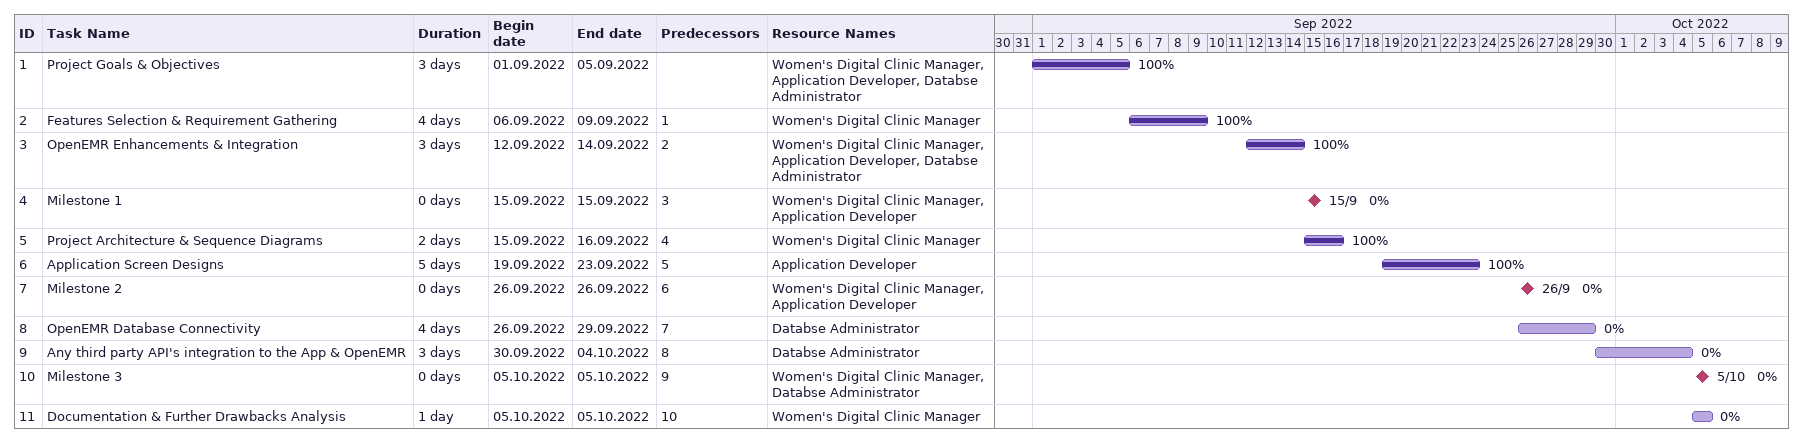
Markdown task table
| ID | Task | Duration | Start | Finish | Predecessors | Resources | % complete |
|---|---|---|---|---|---|---|---|
| 1 | Project Goals & Objectives | 3d | 2022-09-01 | 2022-09-05 |  | Women's Digital Clinic Manager, Application Developer, Databse Administrator | 100 |
| 2 | Features Selection & Requirement Gathering | 4d | 2022-09-06 | 2022-09-09 | 1 | Women's Digital Clinic Manager | 100 |
| 3 | OpenEMR Enhancements & Integration | 3d | 2022-09-12 | 2022-09-14 | 2 | Women's Digital Clinic Manager, Application Developer, Databse Administrator | 100 |
| 4 | Milestone 1 | 0d | 2022-09-15 | 2022-09-15 | 3 | Women's Digital Clinic Manager, Application Developer | 0 |
| 5 | Project Architecture & Sequence Diagrams | 2d | 2022-09-15 | 2022-09-16 | 4 | Women's Digital Clinic Manager | 100 |
| 6 | Application Screen Designs | 5d | 2022-09-19 | 2022-09-23 | 5 | Application Developer | 100 |
| 7 | Milestone 2 | 0d | 2022-09-26 | 2022-09-26 | 6 | Women's Digital Clinic Manager, Application Developer | 0 |
| 8 | OpenEMR Database Connectivity | 4d | 2022-09-26 | 2022-09-29 | 7 | Databse Administrator | 0 |
| 9 | Any third party API's integration to the App & OpenEMR | 3d | 2022-09-30 | 2022-10-04 | 8 | Databse Administrator | 0 |
| 10 | Milestone 3 | 0d | 2022-10-05 | 2022-10-05 | 9 | Women's Digital Clinic Manager, Databse Administrator | 0 |
| 11 | Documentation & Further Drawbacks Analysis | 1d | 2022-10-05 | 2022-10-05 | 10 | Women's Digital Clinic Manager | 0 |
